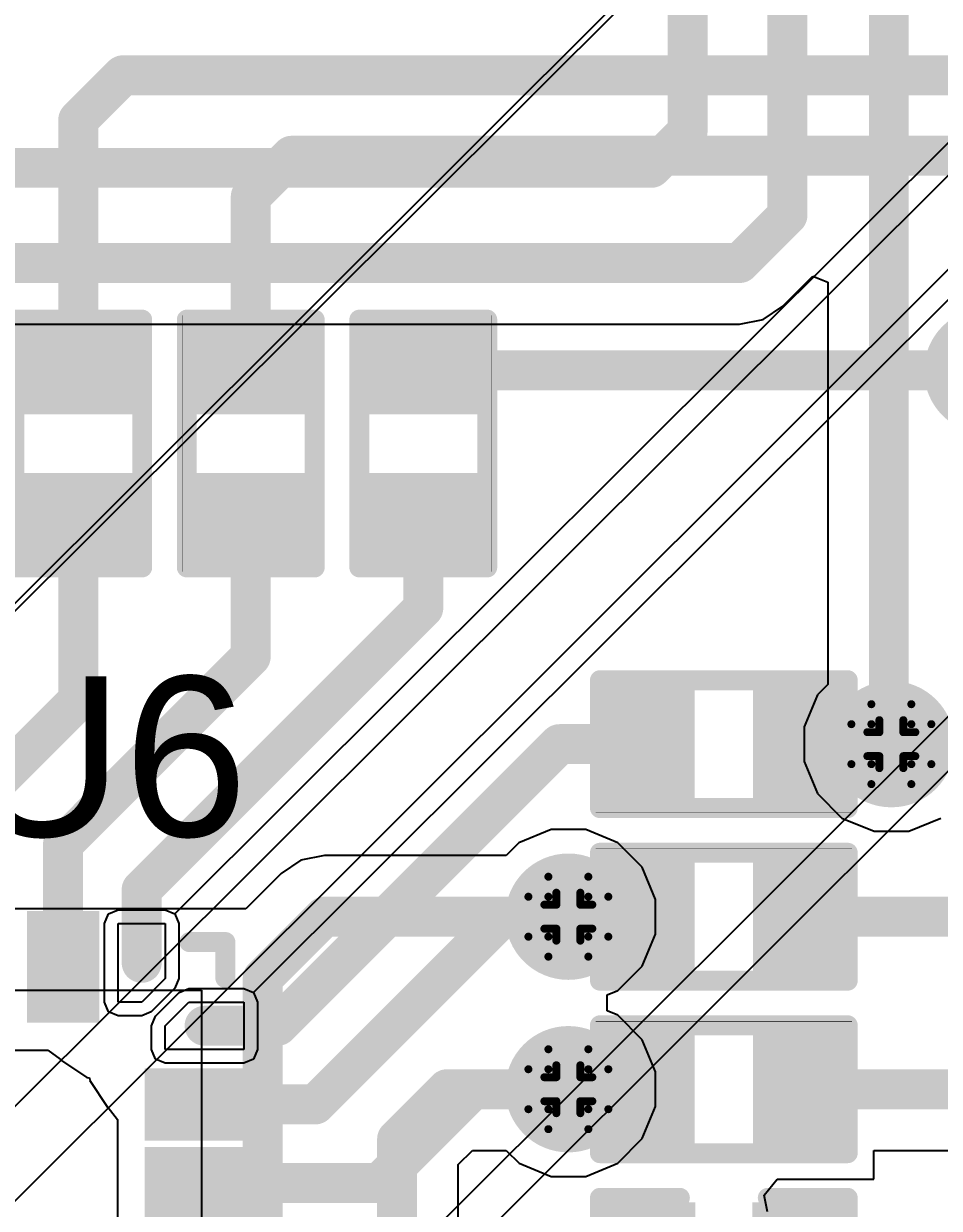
# Model space of a CAD drawing. Header units: inches. Extents: x -5 to 5258, y -4 to 5281.
# Drawn here: x 10.13 to 15.95, y 45.81 to 53.34 of the extents above; entities that cross this region are included whole.
import ezdxf

# ---------------------------------------------------------------- set-up
doc = ezdxf.new("R2010")
doc.units = ezdxf.units.IN
for name, color, linetype in [('Bottom Layer', 5, 'Continuous'), ('Bottom Solder', 6, 'Continuous'), ('Drill Drawing', 1, 'Continuous'), ('Top Layer', 1, 'Continuous'), ('Top Overlay', 2, 'Continuous'), ('Top Paste', 8, 'Continuous'), ('Top Solder', 216, 'Continuous'), ('Via Holes', 16, 'Continuous')]:
    doc.layers.add(name, color=color, linetype=linetype)
doc.styles.add('Arial', font='', dxfattribs={"height": 0.2})
doc.styles.get('Arial').set_extended_font_data('Arial')

# ---------------------------------------------------------------- blocks, each defined once
blk = doc.blocks.new('28_UFQFPN__4_4__9')
at = {"layer": 'Top Layer'}
for points in [[(1.15, 2.15), (1.15, 1.6), (0.85, 1.6), (0.85, 2.15)], [(1.55, 1.95), (1.55, 1.85), (1.45, 1.85), (1.45, 1.95)], [(1.95, 1.45), (1.85, 1.45), (1.85, 1.55), (1.95, 1.55)], [(2.15, 0.85), (1.6, 0.85), (1.6, 1.15), (2.15, 1.15)], [(2.15, 0.35), (1.6, 0.35), (1.6, 0.65), (2.15, 0.65)]]:
    blk.add_hatch(color=1, dxfattribs=at).paths.add_polyline_path(points)
at = {"layer": 'Top Paste'}
for points in [[(1.15, 2.15), (1.15, 1.6), (0.85, 1.6), (0.85, 2.15)], [(2.15, 0.85), (1.6, 0.85), (1.6, 1.15), (2.15, 1.15)], [(2.15, 0.35), (1.6, 0.35), (1.6, 0.65), (2.15, 0.65)]]:
    blk.add_hatch(color=8, dxfattribs=at).paths.add_polyline_path(points)
at = {"layer": 'Top Solder'}
for points in [[(1.23, 2.23), (1.23, 1.52), (0.77, 1.52), (0.77, 2.23)], [(2.23, 0.77), (1.52, 0.77), (1.52, 1.23), (2.23, 1.23)], [(2.23, 0.27), (1.52, 0.27), (1.52, 0.73), (2.23, 0.73)]]:
    blk.add_hatch(color=216, dxfattribs=at).paths.add_polyline_path(points)
at = {"layer": 'Top Layer'}
for p, q in [((1.35, 1.65), (1.35, 2.15)), ((1.35, 2.15), (1.65, 2.15)), ((1.65, 2.15), (1.65, 1.8)), ((1.65, 1.8), (1.5, 1.65)), ((1.5, 1.65), (1.35, 1.65)), ((1.65, 1.5), (1.8, 1.65)), ((1.8, 1.65), (2.15, 1.65)), ((2.15, 1.65), (2.15, 1.35)), ((1.65, 1.35), (1.65, 1.5)), ((2.15, 1.35), (1.65, 1.35))]:
    blk.add_line(p, q, dxfattribs=at)
at = {"layer": 'Top Overlay', "const_width": 0.127}
for points in [[(1.8034, 2.032), (2.032, 2.032)], [(2.032, 1.8034), (2.032, 2.032)]]:
    blk.add_lwpolyline(points, dxfattribs=at)
at = {"layer": 'Top Overlay', "const_width": 0.0635}
for points in [[(1.7716, 2.032, 1), (1.8352, 2.032, 1)], [(2.0002, 2.032, 1), (2.0638, 2.032, 1)], [(2.0002, 2.032, 1), (2.0638, 2.032, 1)], [(2.0002, 1.8034, 1), (2.0638, 1.8034, 1)]]:
    blk.add_lwpolyline(points, format="xyb", close=True, dxfattribs=at)
at = {"layer": 'Top Solder'}
for p, q in [((-1.7388, 1.7112), (5248.3728, 5235.4208)), ((-1.5888, -1.2888), (5248.3728, 5235.4208)), ((-1.2888, 2.2112), (5248.3728, 5235.4208)), ((-1.2888, -1.5888), (5248.3728, 5235.4208)), ((1.5612, -1.5888), (5248.3728, 5235.4208)), ((1.7112, 2.2112), (5248.3728, 5235.4208)), ((2.2112, 1.7112), (5248.3728, 5235.4208)), ((2.2112, -1.2888), (5248.3728, 5235.4208)), ((1.2634, 2.15), (1.2888, 2.2112)), ((1.2888, 2.2112), (1.35, 2.2366)), ((1.35, 2.2366), (1.65, 2.2366)), ((1.65, 2.2366), (1.7112, 2.2112)), ((1.7112, 2.2112), (1.7366, 2.15)), ((1.2634, 1.65), (1.2634, 2.15)), ((1.7366, 2.15), (1.7366, 1.8)), ((1.7112, 1.7388), (1.5612, 1.5888)), ((1.7366, 1.8), (1.7112, 1.7388)), ((1.7388, 1.7112), (1.8, 1.7366)), ((1.8, 1.7366), (2.15, 1.7366)), ((2.15, 1.7366), (2.2112, 1.7112)), ((1.5888, 1.5612), (1.7388, 1.7112)), ((2.2112, 1.7112), (2.2366, 1.65)), ((1.2888, 1.5888), (1.2634, 1.65)), ((1.35, 1.5634), (1.2888, 1.5888)), ((1.5612, 1.5888), (1.5, 1.5634)), ((2.2366, 1.65), (2.2366, 1.35)), ((1.5, 1.5634), (1.35, 1.5634)), ((1.5634, 1.5), (1.5888, 1.5612)), ((1.5634, 1.35), (1.5634, 1.5)), ((1.5888, 1.2888), (1.5634, 1.35)), ((1.65, 1.2634), (1.5888, 1.2888)), ((2.2112, 1.2888), (2.15, 1.2634)), ((2.2366, 1.35), (2.2112, 1.2888)), ((2.15, 1.2634), (1.65, 1.2634))]:
    blk.add_line(p, q, dxfattribs=at)
blk = doc.blocks.new('R___0402_44')
at = {"layer": 'Top Layer'}
for points in [[(-0.6985, -0.3175), (-0.6985, 0.3175), (-0.2413, 0.3175), (-0.2413, -0.3175)], [(0.2413, -0.3175), (0.2413, 0.3175), (0.6985, 0.3175), (0.6985, -0.3175)]]:
    blk.add_hatch(color=1, dxfattribs=at).paths.add_polyline_path(points)
at = {"layer": 'Top Paste'}
for points in [[(-0.6985, -0.3175), (-0.6985, 0.3175), (-0.2413, 0.3175), (-0.2413, -0.3175)], [(0.2413, -0.3175), (0.2413, 0.3175), (0.6985, 0.3175), (0.6985, -0.3175)]]:
    blk.add_hatch(color=8, dxfattribs=at).paths.add_polyline_path(points)
at = {"layer": 'Top Solder'}
for points in [[(-0.7535, -0.3725), (-0.7535, 0.3725), (-0.1863, 0.3725), (-0.1863, -0.3725)], [(0.1863, -0.3725), (0.1863, 0.3725), (0.7535, 0.3725), (0.7535, -0.3725)]]:
    blk.add_hatch(color=216, dxfattribs=at).paths.add_polyline_path(points)
at = {"layer": 'Top Overlay'}
for points, const_width in [([(-0.7874, -0.4064), (-0.7874, 0.4064)], 0.127), ([(0.7874, 0.4064), (-0.7874, 0.4064)], 0.127), ([(0.7874, -0.4064), (0.7874, 0.4064)], 0.127), ([(0.7874, -0.4064), (-0.7874, -0.4064)], 0.127), ([(0.8128, -0.4318), (-0.8128, -0.4318)], 0.00323)]:
    blk.add_lwpolyline(points, dxfattribs=dict(at, const_width=const_width))
for points, const_width in [([(-0.8191, 0.4064, 1), (-0.7556, 0.4064, 1)], 0.0635), ([(-0.8191, 0.4064, 1), (-0.7556, 0.4064, 1)], 0.0635), ([(0.7556, 0.4064, 1), (0.8191, 0.4064, 1)], 0.0635), ([(0.7556, 0.4064, 1), (0.8191, 0.4064, 1)], 0.0635), ([(-0.8191, -0.4064, 1), (-0.7556, -0.4064, 1)], 0.0635), ([(-0.8191, -0.4064, 1), (-0.7556, -0.4064, 1)], 0.0635), ([(0.7556, -0.4064, 1), (0.8191, -0.4064, 1)], 0.0635), ([(0.7556, -0.4064, 1), (0.8191, -0.4064, 1)], 0.0635), ([(-0.8136, -0.4318, 1), (-0.812, -0.4318, 1)], 0.00161), ([(0.812, -0.4318, 1), (0.8136, -0.4318, 1)], 0.00161)]:
    blk.add_lwpolyline(points, format="xyb", close=True, dxfattribs=dict(at, const_width=const_width))
blk = doc.blocks.new('R___0402_45')
at = {"layer": 'Top Layer'}
for points in [[(-0.6985, -0.3175), (-0.6985, 0.3175), (-0.2413, 0.3175), (-0.2413, -0.3175)], [(0.2413, -0.3175), (0.2413, 0.3175), (0.6985, 0.3175), (0.6985, -0.3175)]]:
    blk.add_hatch(color=1, dxfattribs=at).paths.add_polyline_path(points)
at = {"layer": 'Top Paste'}
for points in [[(-0.6985, -0.3175), (-0.6985, 0.3175), (-0.2413, 0.3175), (-0.2413, -0.3175)], [(0.2413, -0.3175), (0.2413, 0.3175), (0.6985, 0.3175), (0.6985, -0.3175)]]:
    blk.add_hatch(color=8, dxfattribs=at).paths.add_polyline_path(points)
at = {"layer": 'Top Solder'}
for points in [[(-0.7535, -0.3725), (-0.7535, 0.3725), (-0.1863, 0.3725), (-0.1863, -0.3725)], [(0.1863, -0.3725), (0.1863, 0.3725), (0.7535, 0.3725), (0.7535, -0.3725)]]:
    blk.add_hatch(color=216, dxfattribs=at).paths.add_polyline_path(points)
at = {"layer": 'Top Overlay'}
for points, const_width in [([(-0.7874, 0.4064), (-0.7874, -0.4064)], 0.127), ([(-0.7874, 0.4064), (0.7874, 0.4064)], 0.127), ([(0.7874, 0.4064), (0.7874, -0.4064)], 0.127), ([(-0.7874, -0.4064), (0.7874, -0.4064)], 0.127), ([(-0.8128, -0.4318), (0.8128, -0.4318)], 0.00323)]:
    blk.add_lwpolyline(points, dxfattribs=dict(at, const_width=const_width))
for points, const_width in [([(-0.8191, 0.4064, 1), (-0.7556, 0.4064, 1)], 0.0635), ([(-0.8191, 0.4064, 1), (-0.7556, 0.4064, 1)], 0.0635), ([(0.7556, 0.4064, 1), (0.8191, 0.4064, 1)], 0.0635), ([(0.7556, 0.4064, 1), (0.8191, 0.4064, 1)], 0.0635), ([(-0.8191, -0.4064, 1), (-0.7556, -0.4064, 1)], 0.0635), ([(-0.8191, -0.4064, 1), (-0.7556, -0.4064, 1)], 0.0635), ([(0.7556, -0.4064, 1), (0.8191, -0.4064, 1)], 0.0635), ([(0.7556, -0.4064, 1), (0.8191, -0.4064, 1)], 0.0635), ([(-0.8136, -0.4318, 1), (-0.812, -0.4318, 1)], 0.00161), ([(0.812, -0.4318, 1), (0.8136, -0.4318, 1)], 0.00161)]:
    blk.add_lwpolyline(points, format="xyb", close=True, dxfattribs=dict(at, const_width=const_width))
blk = doc.blocks.new('R___0402_46')
at = {"layer": 'Top Layer'}
for points in [[(-0.6985, -0.3175), (-0.6985, 0.3175), (-0.2413, 0.3175), (-0.2413, -0.3175)], [(0.2413, -0.3175), (0.2413, 0.3175), (0.6985, 0.3175), (0.6985, -0.3175)]]:
    blk.add_hatch(color=1, dxfattribs=at).paths.add_polyline_path(points)
at = {"layer": 'Top Paste'}
for points in [[(-0.6985, -0.3175), (-0.6985, 0.3175), (-0.2413, 0.3175), (-0.2413, -0.3175)], [(0.2413, -0.3175), (0.2413, 0.3175), (0.6985, 0.3175), (0.6985, -0.3175)]]:
    blk.add_hatch(color=8, dxfattribs=at).paths.add_polyline_path(points)
at = {"layer": 'Top Solder'}
for points in [[(-0.7535, -0.3725), (-0.7535, 0.3725), (-0.1863, 0.3725), (-0.1863, -0.3725)], [(0.1863, -0.3725), (0.1863, 0.3725), (0.7535, 0.3725), (0.7535, -0.3725)]]:
    blk.add_hatch(color=216, dxfattribs=at).paths.add_polyline_path(points)
at = {"layer": 'Top Overlay'}
for points, const_width in [([(-0.7874, 0.4064), (0.7874, 0.4064)], 0.127), ([(-0.7874, -0.4064), (-0.7874, 0.4064)], 0.127), ([(0.7874, -0.4064), (0.7874, 0.4064)], 0.127), ([(-0.7874, -0.4064), (0.7874, -0.4064)], 0.127), ([(-0.8128, -0.4318), (0.8128, -0.4318)], 0.00323)]:
    blk.add_lwpolyline(points, dxfattribs=dict(at, const_width=const_width))
for points, const_width in [([(-0.8191, 0.4064, 1), (-0.7556, 0.4064, 1)], 0.0635), ([(-0.8191, 0.4064, 1), (-0.7556, 0.4064, 1)], 0.0635), ([(0.7556, 0.4064, 1), (0.8191, 0.4064, 1)], 0.0635), ([(0.7556, 0.4064, 1), (0.8191, 0.4064, 1)], 0.0635), ([(-0.8191, -0.4064, 1), (-0.7556, -0.4064, 1)], 0.0635), ([(-0.8191, -0.4064, 1), (-0.7556, -0.4064, 1)], 0.0635), ([(0.7556, -0.4064, 1), (0.8191, -0.4064, 1)], 0.0635), ([(0.7556, -0.4064, 1), (0.8191, -0.4064, 1)], 0.0635), ([(-0.8136, -0.4318, 1), (-0.812, -0.4318, 1)], 0.00161), ([(0.812, -0.4318, 1), (0.8136, -0.4318, 1)], 0.00161)]:
    blk.add_lwpolyline(points, format="xyb", close=True, dxfattribs=dict(at, const_width=const_width))
blk = doc.blocks.new('R___0402_47')
at = {"layer": 'Top Layer'}
for points in [[(-0.6985, -0.3175), (-0.6985, 0.3175), (-0.2413, 0.3175), (-0.2413, -0.3175)], [(0.2413, -0.3175), (0.2413, 0.3175), (0.6985, 0.3175), (0.6985, -0.3175)]]:
    blk.add_hatch(color=1, dxfattribs=at).paths.add_polyline_path(points)
at = {"layer": 'Top Paste'}
for points in [[(-0.6985, -0.3175), (-0.6985, 0.3175), (-0.2413, 0.3175), (-0.2413, -0.3175)], [(0.2413, -0.3175), (0.2413, 0.3175), (0.6985, 0.3175), (0.6985, -0.3175)]]:
    blk.add_hatch(color=8, dxfattribs=at).paths.add_polyline_path(points)
at = {"layer": 'Top Solder'}
for points in [[(-0.7535, -0.3725), (-0.7535, 0.3725), (-0.1863, 0.3725), (-0.1863, -0.3725)], [(0.1863, -0.3725), (0.1863, 0.3725), (0.7535, 0.3725), (0.7535, -0.3725)]]:
    blk.add_hatch(color=216, dxfattribs=at).paths.add_polyline_path(points)
at = {"layer": 'Top Overlay'}
for points, const_width in [([(0.7874, 0.4064), (-0.7874, 0.4064)], 0.127), ([(-0.7874, 0.4064), (-0.7874, -0.4064)], 0.127), ([(0.7874, 0.4064), (0.7874, -0.4064)], 0.127), ([(0.7874, -0.4064), (-0.7874, -0.4064)], 0.127), ([(0.8128, -0.4318), (-0.8128, -0.4318)], 0.00323)]:
    blk.add_lwpolyline(points, dxfattribs=dict(at, const_width=const_width))
for points, const_width in [([(-0.8191, 0.4064, 1), (-0.7556, 0.4064, 1)], 0.0635), ([(-0.8191, 0.4064, 1), (-0.7556, 0.4064, 1)], 0.0635), ([(0.7556, 0.4064, 1), (0.8191, 0.4064, 1)], 0.0635), ([(0.7556, 0.4064, 1), (0.8191, 0.4064, 1)], 0.0635), ([(-0.8191, -0.4064, 1), (-0.7556, -0.4064, 1)], 0.0635), ([(-0.8191, -0.4064, 1), (-0.7556, -0.4064, 1)], 0.0635), ([(0.7556, -0.4064, 1), (0.8191, -0.4064, 1)], 0.0635), ([(0.7556, -0.4064, 1), (0.8191, -0.4064, 1)], 0.0635), ([(-0.8136, -0.4318, 1), (-0.812, -0.4318, 1)], 0.00161), ([(0.812, -0.4318, 1), (0.8136, -0.4318, 1)], 0.00161)]:
    blk.add_lwpolyline(points, format="xyb", close=True, dxfattribs=dict(at, const_width=const_width))
blk = doc.blocks.new('R___0402_48')
at = {"layer": 'Top Layer'}
for points in [[(-0.6985, -0.3175), (-0.6985, 0.3175), (-0.2413, 0.3175), (-0.2413, -0.3175)], [(0.2413, -0.3175), (0.2413, 0.3175), (0.6985, 0.3175), (0.6985, -0.3175)]]:
    blk.add_hatch(color=1, dxfattribs=at).paths.add_polyline_path(points)
at = {"layer": 'Top Paste'}
for points in [[(-0.6985, -0.3175), (-0.6985, 0.3175), (-0.2413, 0.3175), (-0.2413, -0.3175)], [(0.2413, -0.3175), (0.2413, 0.3175), (0.6985, 0.3175), (0.6985, -0.3175)]]:
    blk.add_hatch(color=8, dxfattribs=at).paths.add_polyline_path(points)
at = {"layer": 'Top Solder'}
for points in [[(-0.7535, -0.3725), (-0.7535, 0.3725), (-0.1863, 0.3725), (-0.1863, -0.3725)], [(0.1863, -0.3725), (0.1863, 0.3725), (0.7535, 0.3725), (0.7535, -0.3725)]]:
    blk.add_hatch(color=216, dxfattribs=at).paths.add_polyline_path(points)
at = {"layer": 'Top Overlay'}
for points, const_width in [([(0.7874, 0.4064), (-0.7874, 0.4064)], 0.127), ([(-0.7874, 0.4064), (-0.7874, -0.4064)], 0.127), ([(0.7874, 0.4064), (0.7874, -0.4064)], 0.127), ([(0.7874, -0.4064), (-0.7874, -0.4064)], 0.127), ([(0.8128, -0.4318), (-0.8128, -0.4318)], 0.00323)]:
    blk.add_lwpolyline(points, dxfattribs=dict(at, const_width=const_width))
for points, const_width in [([(-0.8191, 0.4064, 1), (-0.7556, 0.4064, 1)], 0.0635), ([(-0.8191, 0.4064, 1), (-0.7556, 0.4064, 1)], 0.0635), ([(0.7556, 0.4064, 1), (0.8191, 0.4064, 1)], 0.0635), ([(0.7556, 0.4064, 1), (0.8191, 0.4064, 1)], 0.0635), ([(-0.8191, -0.4064, 1), (-0.7556, -0.4064, 1)], 0.0635), ([(-0.8191, -0.4064, 1), (-0.7556, -0.4064, 1)], 0.0635), ([(0.7556, -0.4064, 1), (0.8191, -0.4064, 1)], 0.0635), ([(0.7556, -0.4064, 1), (0.8191, -0.4064, 1)], 0.0635), ([(-0.8136, -0.4318, 1), (-0.812, -0.4318, 1)], 0.00161), ([(0.812, -0.4318, 1), (0.8136, -0.4318, 1)], 0.00161)]:
    blk.add_lwpolyline(points, format="xyb", close=True, dxfattribs=dict(at, const_width=const_width))
blk = doc.blocks.new('R___0402_61')
at = {"layer": 'Top Layer'}
for points in [[(-0.6985, -0.3175), (-0.6985, 0.3175), (-0.2413, 0.3175), (-0.2413, -0.3175)], [(0.2413, -0.3175), (0.2413, 0.3175), (0.6985, 0.3175), (0.6985, -0.3175)]]:
    blk.add_hatch(color=1, dxfattribs=at).paths.add_polyline_path(points)
at = {"layer": 'Top Paste'}
for points in [[(-0.6985, -0.3175), (-0.6985, 0.3175), (-0.2413, 0.3175), (-0.2413, -0.3175)], [(0.2413, -0.3175), (0.2413, 0.3175), (0.6985, 0.3175), (0.6985, -0.3175)]]:
    blk.add_hatch(color=8, dxfattribs=at).paths.add_polyline_path(points)
at = {"layer": 'Top Solder'}
for points in [[(-0.7535, -0.3725), (-0.7535, 0.3725), (-0.1863, 0.3725), (-0.1863, -0.3725)], [(0.1863, -0.3725), (0.1863, 0.3725), (0.7535, 0.3725), (0.7535, -0.3725)]]:
    blk.add_hatch(color=216, dxfattribs=at).paths.add_polyline_path(points)
at = {"layer": 'Top Overlay'}
for points, const_width in [([(-0.7874, -0.4064), (-0.7874, 0.4064)], 0.127), ([(0.7874, 0.4064), (-0.7874, 0.4064)], 0.127), ([(0.7874, -0.4064), (0.7874, 0.4064)], 0.127), ([(0.7874, -0.4064), (-0.7874, -0.4064)], 0.127), ([(0.8128, -0.4318), (-0.8128, -0.4318)], 0.00323)]:
    blk.add_lwpolyline(points, dxfattribs=dict(at, const_width=const_width))
for points, const_width in [([(-0.8191, 0.4064, 1), (-0.7556, 0.4064, 1)], 0.0635), ([(-0.8191, 0.4064, 1), (-0.7556, 0.4064, 1)], 0.0635), ([(0.7556, 0.4064, 1), (0.8191, 0.4064, 1)], 0.0635), ([(0.7556, 0.4064, 1), (0.8191, 0.4064, 1)], 0.0635), ([(-0.8191, -0.4064, 1), (-0.7556, -0.4064, 1)], 0.0635), ([(-0.8191, -0.4064, 1), (-0.7556, -0.4064, 1)], 0.0635), ([(0.7556, -0.4064, 1), (0.8191, -0.4064, 1)], 0.0635), ([(0.7556, -0.4064, 1), (0.8191, -0.4064, 1)], 0.0635), ([(-0.8136, -0.4318, 1), (-0.812, -0.4318, 1)], 0.00161), ([(0.812, -0.4318, 1), (0.8136, -0.4318, 1)], 0.00161)]:
    blk.add_lwpolyline(points, format="xyb", close=True, dxfattribs=dict(at, const_width=const_width))
blk = doc.blocks.new('C___0402_144')
at = {"layer": 'Top Layer'}
for points in [[(-0.6985, -0.3175), (-0.6985, 0.3175), (-0.2413, 0.3175), (-0.2413, -0.3175)], [(0.2413, -0.3175), (0.2413, 0.3175), (0.6985, 0.3175), (0.6985, -0.3175)]]:
    blk.add_hatch(color=1, dxfattribs=at).paths.add_polyline_path(points)
at = {"layer": 'Top Paste'}
for points in [[(-0.6985, -0.3175), (-0.6985, 0.3175), (-0.2413, 0.3175), (-0.2413, -0.3175)], [(0.2413, -0.3175), (0.2413, 0.3175), (0.6985, 0.3175), (0.6985, -0.3175)]]:
    blk.add_hatch(color=8, dxfattribs=at).paths.add_polyline_path(points)
at = {"layer": 'Top Solder'}
for points in [[(-0.7585, -0.3775), (-0.7585, 0.3775), (-0.1813, 0.3775), (-0.1813, -0.3775)], [(0.1813, -0.3775), (0.1813, 0.3775), (0.7585, 0.3775), (0.7585, -0.3775)]]:
    blk.add_hatch(color=216, dxfattribs=at).paths.add_polyline_path(points)
at = {"layer": 'Top Overlay', "const_width": 0.127}
for points in [[(-0.7874, -0.4064), (-0.7874, 0.4064)], [(-0.7874, 0.4064), (-0.2794, 0.4064)], [(0.2794, 0.4064), (0.7874, 0.4064)], [(0.7874, -0.4064), (0.7874, 0.4064)], [(-0.7874, -0.4064), (-0.2794, -0.4064)], [(0.2794, -0.4064), (0.7874, -0.4064)]]:
    blk.add_lwpolyline(points, dxfattribs=at)
at = {"layer": 'Top Overlay', "const_width": 0.0635}
for points in [[(-0.8191, 0.4064, 1), (-0.7556, 0.4064, 1)], [(-0.8191, 0.4064, 1), (-0.7556, 0.4064, 1)], [(-0.3111, 0.4064, 1), (-0.2477, 0.4064, 1)], [(0.2477, 0.4064, 1), (0.3111, 0.4064, 1)], [(0.7556, 0.4064, 1), (0.8191, 0.4064, 1)], [(0.7556, 0.4064, 1), (0.8191, 0.4064, 1)], [(-0.8191, -0.4064, 1), (-0.7556, -0.4064, 1)], [(-0.8191, -0.4064, 1), (-0.7556, -0.4064, 1)], [(-0.3111, -0.4064, 1), (-0.2477, -0.4064, 1)], [(0.2477, -0.4064, 1), (0.3111, -0.4064, 1)], [(0.7556, -0.4064, 1), (0.8191, -0.4064, 1)], [(0.7556, -0.4064, 1), (0.8191, -0.4064, 1)]]:
    blk.add_lwpolyline(points, format="xyb", close=True, dxfattribs=at)

msp = doc.modelspace()

# ---------------------------------------------------------------- hatches: boundary and pattern name
at = {"layer": 'Bottom Layer'}
h = msp.add_hatch(color=5, dxfattribs=at)
edge = h.paths.add_edge_path()
edge.add_arc((15.6464, 48.7577), 0.3, 0, 360)
h = msp.add_hatch(color=5, dxfattribs=at)
edge = h.paths.add_edge_path()
edge.add_arc((13.5932, 47.6611), 0.3, 0, 360)
h = msp.add_hatch(color=5, dxfattribs=at)
edge = h.paths.add_edge_path()
edge.add_arc((13.5933, 46.5645), 0.3, 0, 360)
at = {"layer": 'Bottom Solder'}
h = msp.add_hatch(color=6, dxfattribs=at)
edge = h.paths.add_edge_path()
edge.add_arc((16.256, 51.1302), 0.4016, 0, 360)
h = msp.add_hatch(color=6, dxfattribs=at)
edge = h.paths.add_edge_path()
edge.add_arc((15.6464, 48.7577), 0.4016, 0, 360)
h = msp.add_hatch(color=6, dxfattribs=at)
edge = h.paths.add_edge_path()
edge.add_arc((13.5932, 47.6611), 0.4016, 0, 360)
h = msp.add_hatch(color=6, dxfattribs=at)
edge = h.paths.add_edge_path()
edge.add_arc((13.5933, 46.5645), 0.4016, 0, 360)
at = {"layer": 'Top Layer'}
h = msp.add_hatch(color=1, dxfattribs=at)
edge = h.paths.add_edge_path()
edge.add_arc((15.6464, 48.7577), 0.3, 0, 360)
h = msp.add_hatch(color=1, dxfattribs=at)
edge = h.paths.add_edge_path()
edge.add_arc((13.5932, 47.6611), 0.3, 0, 360)
h = msp.add_hatch(color=1, dxfattribs=at)
edge = h.paths.add_edge_path()
edge.add_arc((13.5933, 46.5645), 0.3, 0, 360)
at = {"layer": 'Top Solder'}
h = msp.add_hatch(color=216, dxfattribs=at)
edge = h.paths.add_edge_path()
edge.add_arc((16.256, 51.1302), 0.4016, 0, 360)
h = msp.add_hatch(color=216, dxfattribs=at)
edge = h.paths.add_edge_path()
edge.add_arc((15.6464, 48.7577), 0.4016, 0, 360)
h = msp.add_hatch(color=216, dxfattribs=at)
edge = h.paths.add_edge_path()
edge.add_arc((13.5932, 47.6611), 0.4016, 0, 360)
h = msp.add_hatch(color=216, dxfattribs=at)
edge = h.paths.add_edge_path()
edge.add_arc((13.5933, 46.5645), 0.4016, 0, 360)
at = {"layer": 'Via Holes'}
h = msp.add_hatch(color=7, dxfattribs=at)
edge = h.paths.add_edge_path()
edge.add_arc((15.6464, 48.7577), 0.15, 0, 360)
h = msp.add_hatch(color=7, dxfattribs=at)
edge = h.paths.add_edge_path()
edge.add_arc((13.5932, 47.6611), 0.15, 0, 360)
h = msp.add_hatch(color=7, dxfattribs=at)
edge = h.paths.add_edge_path()
edge.add_arc((13.5933, 46.5645), 0.15, 0, 360)

# ---------------------------------------------------------------- linework, layer by layer
at = {"layer": 'Bottom Layer'}
for p, q in [((14.9568, 51.5413), (15.1481, 51.7325)), ((15.1481, 51.7325), (15.2419, 51.6937)), ((15.2419, 51.6937), (15.2419, 49.1367)), ((14.8308, 51.4571), (14.9568, 51.5413)), ((8.6793, 51.4275), (14.6821, 51.4275)), ((14.6821, 51.4275), (14.8308, 51.4571)), ((15.2419, 49.1367), (15.1767, 49.0715)), ((15.1767, 49.0715), (15.0924, 48.8679)), ((15.0924, 48.8679), (15.0924, 48.6475)), ((15.0924, 48.6475), (15.1767, 48.4439)), ((15.1767, 48.4439), (15.3326, 48.288)), ((15.3326, 48.288), (15.5362, 48.2037)), ((15.7566, 48.2037), (15.9602, 48.288)), ((13.483, 48.2151), (13.2794, 48.1307)), ((13.7034, 48.2151), (13.483, 48.2151)), ((13.907, 48.1307), (13.7034, 48.2151)), ((15.5362, 48.2037), (15.7566, 48.2037)), ((13.2794, 48.1307), (13.1982, 48.0496)), ((14.0629, 47.9749), (13.907, 48.1307)), ((12.0423, 48.0496), (11.8936, 48.02)), ((13.1982, 48.0496), (12.0423, 48.0496)), ((11.8936, 48.02), (11.7676, 47.9358)), ((14.1472, 47.7713), (14.0629, 47.9749)), ((11.7676, 47.9358), (11.5427, 47.711)), ((14.1472, 47.5509), (14.1472, 47.7713)), ((11.5427, 47.711), (6.4542, 47.711)), ((14.0629, 47.3473), (14.1472, 47.5509)), ((13.907, 47.1914), (14.0629, 47.3473)), ((6.6688, 47.193), (11.2622, 47.193)), ((11.2622, 47.193), (11.2622, 37.225)), ((13.8399, 47.1636), (13.907, 47.1914)), ((13.8399, 47.062), (13.8399, 47.1636)), ((13.9071, 47.0341), (13.8399, 47.062)), ((14.063, 46.8783), (13.9071, 47.0341)), ((14.1473, 46.6747), (14.063, 46.8783)), ((14.1473, 46.4543), (14.1473, 46.6747)), ((14.063, 46.2507), (14.1473, 46.4543)), ((13.9071, 46.0948), (14.063, 46.2507)), ((12.8931, 46.0859), (12.9832, 46.176)), ((12.9832, 46.176), (13.1983, 46.176)), ((13.1983, 46.176), (13.2795, 46.0948)), ((12.8931, 37.225), (12.8931, 46.0859)), ((13.2795, 46.0948), (13.4831, 46.0105)), ((13.7035, 46.0105), (13.9071, 46.0948)), ((13.4831, 46.0105), (13.7035, 46.0105))]:
    msp.add_line(p, q, dxfattribs=at)
at = {"layer": 'Bottom Layer', "const_width": 0.254}
for points in [[(14.986, 52.1199), (14.986, 69.8225)], [(14.351, 52.6513), (14.351, 57.573)], [(15.6304, 48.7577), (15.6304, 54.2877)], [(14.1205, 52.4208), (14.351, 52.6513)], [(2.0817, 52.4208), (14.1205, 52.4208)], [(14.6821, 51.816), (14.986, 52.1199)], [(8.2843, 51.816), (14.6821, 51.816)], [(11.6506, 47.2695), (12.0423, 47.6611)], [(12.0423, 47.6611), (13.5932, 47.6611)], [(11.6506, 36.83), (11.6506, 47.2695)], [(12.5046, 46.2468), (12.8223, 46.5645)], [(12.8223, 46.5645), (13.5933, 46.5645)], [(12.5046, 36.83), (12.5046, 46.2468)]]:
    msp.add_lwpolyline(points, dxfattribs=at)
at = {"layer": 'Bottom Layer', "const_width": 0.127}
for points in [[(14.2875, 52.6513, 1), (14.4145, 52.6513, 1)], [(14.2875, 52.6513, 1), (14.4145, 52.6513, 1)], [(14.057, 52.4208, 1), (14.184, 52.4208, 1)], [(14.057, 52.4208, 1), (14.184, 52.4208, 1)], [(14.9225, 52.1199, 1), (15.0495, 52.1199, 1)], [(14.9225, 52.1199, 1), (15.0495, 52.1199, 1)], [(14.6186, 51.816, 1), (14.7456, 51.816, 1)], [(14.6186, 51.816, 1), (14.7456, 51.816, 1)], [(15.5669, 48.7577, 1), (15.6939, 48.7577, 1)], [(11.9788, 47.6611, 1), (12.1058, 47.6611, 1)], [(11.9788, 47.6611, 1), (12.1058, 47.6611, 1)], [(13.5297, 47.6611, 1), (13.6567, 47.6611, 1)], [(11.5871, 47.2695, 1), (11.7141, 47.2695, 1)], [(11.5871, 47.2695, 1), (11.7141, 47.2695, 1)], [(12.7588, 46.5645, 1), (12.8858, 46.5645, 1)], [(12.7588, 46.5645, 1), (12.8858, 46.5645, 1)], [(13.5298, 46.5645, 1), (13.6568, 46.5645, 1)], [(12.4411, 46.2468, 1), (12.5681, 46.2468, 1)], [(12.4411, 46.2468, 1), (12.5681, 46.2468, 1)]]:
    msp.add_lwpolyline(points, format="xyb", close=True, dxfattribs=at)
at = {"layer": 'Drill Drawing', "const_width": 0.0508}
for points in [[(15.5194, 48.8847), (15.5194, 49.0117)], [(15.5194, 49.0117), (15.7734, 49.0117)], [(15.7734, 48.8847), (15.7734, 49.0117)], [(15.3924, 48.6307), (15.3924, 48.8847)], [(15.3924, 48.8847), (15.5194, 48.8847)], [(15.5702, 48.8339), (15.5702, 48.9101)], [(15.5702, 48.9101), (15.7226, 48.9101)], [(15.7226, 48.8339), (15.7226, 48.9101)], [(15.7734, 48.8847), (15.9004, 48.8847)], [(15.9004, 48.6307), (15.9004, 48.8847)], [(15.494, 48.6815), (15.494, 48.8339)], [(15.494, 48.8339), (15.5702, 48.8339)], [(15.7226, 48.8339), (15.7988, 48.8339)], [(15.7988, 48.6815), (15.7988, 48.8339)], [(15.3924, 48.6307), (15.5194, 48.6307)], [(15.494, 48.6815), (15.5702, 48.6815)], [(15.5194, 48.5037), (15.5194, 48.6307)], [(15.5702, 48.6053), (15.5702, 48.6815)], [(15.7226, 48.6815), (15.7988, 48.6815)], [(15.7226, 48.6053), (15.7226, 48.6815)], [(15.7734, 48.6307), (15.9004, 48.6307)], [(15.7734, 48.5037), (15.7734, 48.6307)], [(15.5702, 48.6053), (15.7226, 48.6053)], [(15.5194, 48.5037), (15.7734, 48.5037)], [(13.4662, 47.7881), (13.4662, 47.9151)], [(13.4662, 47.9151), (13.7202, 47.9151)], [(13.7202, 47.7881), (13.7202, 47.9151)], [(13.3392, 47.5341), (13.3392, 47.7881)], [(13.3392, 47.7881), (13.4662, 47.7881)], [(13.517, 47.7373), (13.517, 47.8135)], [(13.517, 47.8135), (13.6694, 47.8135)], [(13.6694, 47.7373), (13.6694, 47.8135)], [(13.7202, 47.7881), (13.8472, 47.7881)], [(13.8472, 47.5341), (13.8472, 47.7881)], [(13.4408, 47.5849), (13.4408, 47.7373)], [(13.4408, 47.7373), (13.517, 47.7373)], [(13.6694, 47.7373), (13.7456, 47.7373)], [(13.7456, 47.5849), (13.7456, 47.7373)], [(13.4408, 47.5849), (13.517, 47.5849)], [(13.517, 47.5087), (13.517, 47.5849)], [(13.6694, 47.5849), (13.7456, 47.5849)], [(13.6694, 47.5087), (13.6694, 47.5849)], [(13.3392, 47.5341), (13.4662, 47.5341)], [(13.4662, 47.4071), (13.4662, 47.5341)], [(13.517, 47.5087), (13.6694, 47.5087)], [(13.7202, 47.5341), (13.8472, 47.5341)], [(13.7202, 47.4071), (13.7202, 47.5341)], [(13.4662, 47.4071), (13.7202, 47.4071)], [(13.4663, 46.6915), (13.4663, 46.8185)], [(13.4663, 46.8185), (13.7203, 46.8185)], [(13.7203, 46.6915), (13.7203, 46.8185)], [(13.3393, 46.4375), (13.3393, 46.6915)], [(13.3393, 46.6915), (13.4663, 46.6915)], [(13.5171, 46.6407), (13.5171, 46.7169)], [(13.5171, 46.7169), (13.6695, 46.7169)], [(13.6695, 46.6407), (13.6695, 46.7169)], [(13.7203, 46.6915), (13.8473, 46.6915)], [(13.8473, 46.4375), (13.8473, 46.6915)], [(13.4409, 46.4883), (13.4409, 46.6407)], [(13.4409, 46.6407), (13.5171, 46.6407)], [(13.6695, 46.6407), (13.7457, 46.6407)], [(13.7457, 46.4883), (13.7457, 46.6407)], [(13.3393, 46.4375), (13.4663, 46.4375)], [(13.4409, 46.4883), (13.5171, 46.4883)], [(13.4663, 46.3105), (13.4663, 46.4375)], [(13.5171, 46.4121), (13.5171, 46.4883)], [(13.6695, 46.4883), (13.7457, 46.4883)], [(13.6695, 46.4121), (13.6695, 46.4883)], [(13.7203, 46.4375), (13.8473, 46.4375)], [(13.7203, 46.3105), (13.7203, 46.4375)], [(13.5171, 46.4121), (13.6695, 46.4121)], [(13.4663, 46.3105), (13.7203, 46.3105)]]:
    msp.add_lwpolyline(points, dxfattribs=at)
at = {"layer": 'Drill Drawing', "const_width": 0.0254}
for points in [[(15.5067, 49.0117, 1), (15.5321, 49.0117, 1)], [(15.5067, 49.0117, 1), (15.5321, 49.0117, 1)], [(15.7607, 49.0117, 1), (15.7861, 49.0117, 1)], [(15.7607, 49.0117, 1), (15.7861, 49.0117, 1)], [(15.3797, 48.8847, 1), (15.4051, 48.8847, 1)], [(15.3797, 48.8847, 1), (15.4051, 48.8847, 1)], [(15.5067, 48.8847, 1), (15.5321, 48.8847, 1)], [(15.5067, 48.8847, 1), (15.5321, 48.8847, 1)], [(15.5575, 48.9101, 1), (15.5829, 48.9101, 1)], [(15.5575, 48.9101, 1), (15.5829, 48.9101, 1)], [(15.7099, 48.9101, 1), (15.7353, 48.9101, 1)], [(15.7099, 48.9101, 1), (15.7353, 48.9101, 1)], [(15.7607, 48.8847, 1), (15.7861, 48.8847, 1)], [(15.7607, 48.8847, 1), (15.7861, 48.8847, 1)], [(15.8877, 48.8847, 1), (15.9131, 48.8847, 1)], [(15.8877, 48.8847, 1), (15.9131, 48.8847, 1)], [(15.4813, 48.8339, 1), (15.5067, 48.8339, 1)], [(15.4813, 48.8339, 1), (15.5067, 48.8339, 1)], [(15.5575, 48.8339, 1), (15.5829, 48.8339, 1)], [(15.5575, 48.8339, 1), (15.5829, 48.8339, 1)], [(15.7099, 48.8339, 1), (15.7353, 48.8339, 1)], [(15.7099, 48.8339, 1), (15.7353, 48.8339, 1)], [(15.7861, 48.8339, 1), (15.8115, 48.8339, 1)], [(15.7861, 48.8339, 1), (15.8115, 48.8339, 1)], [(15.3797, 48.6307, 1), (15.4051, 48.6307, 1)], [(15.3797, 48.6307, 1), (15.4051, 48.6307, 1)], [(15.4813, 48.6815, 1), (15.5067, 48.6815, 1)], [(15.4813, 48.6815, 1), (15.5067, 48.6815, 1)], [(15.5067, 48.6307, 1), (15.5321, 48.6307, 1)], [(15.5067, 48.6307, 1), (15.5321, 48.6307, 1)], [(15.5575, 48.6815, 1), (15.5829, 48.6815, 1)], [(15.5575, 48.6815, 1), (15.5829, 48.6815, 1)], [(15.7099, 48.6815, 1), (15.7353, 48.6815, 1)], [(15.7099, 48.6815, 1), (15.7353, 48.6815, 1)], [(15.7607, 48.6307, 1), (15.7861, 48.6307, 1)], [(15.7607, 48.6307, 1), (15.7861, 48.6307, 1)], [(15.7861, 48.6815, 1), (15.8115, 48.6815, 1)], [(15.7861, 48.6815, 1), (15.8115, 48.6815, 1)], [(15.8877, 48.6307, 1), (15.9131, 48.6307, 1)], [(15.8877, 48.6307, 1), (15.9131, 48.6307, 1)], [(15.5575, 48.6053, 1), (15.5829, 48.6053, 1)], [(15.5575, 48.6053, 1), (15.5829, 48.6053, 1)], [(15.7099, 48.6053, 1), (15.7353, 48.6053, 1)], [(15.7099, 48.6053, 1), (15.7353, 48.6053, 1)], [(15.5067, 48.5037, 1), (15.5321, 48.5037, 1)], [(15.5067, 48.5037, 1), (15.5321, 48.5037, 1)], [(15.7607, 48.5037, 1), (15.7861, 48.5037, 1)], [(15.7607, 48.5037, 1), (15.7861, 48.5037, 1)], [(13.4535, 47.9151, 1), (13.4789, 47.9151, 1)], [(13.4535, 47.9151, 1), (13.4789, 47.9151, 1)], [(13.7075, 47.9151, 1), (13.7329, 47.9151, 1)], [(13.7075, 47.9151, 1), (13.7329, 47.9151, 1)], [(13.3265, 47.7881, 1), (13.3519, 47.7881, 1)], [(13.3265, 47.7881, 1), (13.3519, 47.7881, 1)], [(13.4535, 47.7881, 1), (13.4789, 47.7881, 1)], [(13.4535, 47.7881, 1), (13.4789, 47.7881, 1)], [(13.5043, 47.8135, 1), (13.5297, 47.8135, 1)], [(13.5043, 47.8135, 1), (13.5297, 47.8135, 1)], [(13.6567, 47.8135, 1), (13.6821, 47.8135, 1)], [(13.6567, 47.8135, 1), (13.6821, 47.8135, 1)], [(13.7075, 47.7881, 1), (13.7329, 47.7881, 1)], [(13.7075, 47.7881, 1), (13.7329, 47.7881, 1)], [(13.8345, 47.7881, 1), (13.8599, 47.7881, 1)], [(13.8345, 47.7881, 1), (13.8599, 47.7881, 1)], [(13.4281, 47.7373, 1), (13.4535, 47.7373, 1)], [(13.4281, 47.7373, 1), (13.4535, 47.7373, 1)], [(13.5043, 47.7373, 1), (13.5297, 47.7373, 1)], [(13.5043, 47.7373, 1), (13.5297, 47.7373, 1)], [(13.6567, 47.7373, 1), (13.6821, 47.7373, 1)], [(13.6567, 47.7373, 1), (13.6821, 47.7373, 1)], [(13.7329, 47.7373, 1), (13.7583, 47.7373, 1)], [(13.7329, 47.7373, 1), (13.7583, 47.7373, 1)], [(13.4281, 47.5849, 1), (13.4535, 47.5849, 1)], [(13.4281, 47.5849, 1), (13.4535, 47.5849, 1)], [(13.5043, 47.5849, 1), (13.5297, 47.5849, 1)], [(13.5043, 47.5849, 1), (13.5297, 47.5849, 1)], [(13.6567, 47.5849, 1), (13.6821, 47.5849, 1)], [(13.6567, 47.5849, 1), (13.6821, 47.5849, 1)], [(13.7329, 47.5849, 1), (13.7583, 47.5849, 1)], [(13.7329, 47.5849, 1), (13.7583, 47.5849, 1)], [(13.3265, 47.5341, 1), (13.3519, 47.5341, 1)], [(13.3265, 47.5341, 1), (13.3519, 47.5341, 1)], [(13.4535, 47.5341, 1), (13.4789, 47.5341, 1)], [(13.4535, 47.5341, 1), (13.4789, 47.5341, 1)], [(13.5043, 47.5087, 1), (13.5297, 47.5087, 1)], [(13.5043, 47.5087, 1), (13.5297, 47.5087, 1)], [(13.6567, 47.5087, 1), (13.6821, 47.5087, 1)], [(13.6567, 47.5087, 1), (13.6821, 47.5087, 1)], [(13.7075, 47.5341, 1), (13.7329, 47.5341, 1)], [(13.7075, 47.5341, 1), (13.7329, 47.5341, 1)], [(13.8345, 47.5341, 1), (13.8599, 47.5341, 1)], [(13.8345, 47.5341, 1), (13.8599, 47.5341, 1)], [(13.4535, 47.4071, 1), (13.4789, 47.4071, 1)], [(13.4535, 47.4071, 1), (13.4789, 47.4071, 1)], [(13.7075, 47.4071, 1), (13.7329, 47.4071, 1)], [(13.7075, 47.4071, 1), (13.7329, 47.4071, 1)], [(13.4536, 46.8185, 1), (13.479, 46.8185, 1)], [(13.4536, 46.8185, 1), (13.479, 46.8185, 1)], [(13.7076, 46.8185, 1), (13.733, 46.8185, 1)], [(13.7076, 46.8185, 1), (13.733, 46.8185, 1)], [(13.3266, 46.6915, 1), (13.352, 46.6915, 1)], [(13.3266, 46.6915, 1), (13.352, 46.6915, 1)], [(13.4536, 46.6915, 1), (13.479, 46.6915, 1)], [(13.4536, 46.6915, 1), (13.479, 46.6915, 1)], [(13.5044, 46.7169, 1), (13.5298, 46.7169, 1)], [(13.5044, 46.7169, 1), (13.5298, 46.7169, 1)], [(13.6568, 46.7169, 1), (13.6822, 46.7169, 1)], [(13.6568, 46.7169, 1), (13.6822, 46.7169, 1)], [(13.7076, 46.6915, 1), (13.733, 46.6915, 1)], [(13.7076, 46.6915, 1), (13.733, 46.6915, 1)], [(13.8346, 46.6915, 1), (13.86, 46.6915, 1)], [(13.8346, 46.6915, 1), (13.86, 46.6915, 1)], [(13.4282, 46.6407, 1), (13.4536, 46.6407, 1)], [(13.4282, 46.6407, 1), (13.4536, 46.6407, 1)], [(13.5044, 46.6407, 1), (13.5298, 46.6407, 1)], [(13.5044, 46.6407, 1), (13.5298, 46.6407, 1)], [(13.6568, 46.6407, 1), (13.6822, 46.6407, 1)], [(13.6568, 46.6407, 1), (13.6822, 46.6407, 1)], [(13.733, 46.6407, 1), (13.7584, 46.6407, 1)], [(13.733, 46.6407, 1), (13.7584, 46.6407, 1)], [(13.3266, 46.4375, 1), (13.352, 46.4375, 1)], [(13.3266, 46.4375, 1), (13.352, 46.4375, 1)], [(13.4282, 46.4883, 1), (13.4536, 46.4883, 1)], [(13.4282, 46.4883, 1), (13.4536, 46.4883, 1)], [(13.4536, 46.4375, 1), (13.479, 46.4375, 1)], [(13.4536, 46.4375, 1), (13.479, 46.4375, 1)], [(13.5044, 46.4883, 1), (13.5298, 46.4883, 1)], [(13.5044, 46.4883, 1), (13.5298, 46.4883, 1)], [(13.6568, 46.4883, 1), (13.6822, 46.4883, 1)], [(13.6568, 46.4883, 1), (13.6822, 46.4883, 1)], [(13.7076, 46.4375, 1), (13.733, 46.4375, 1)], [(13.7076, 46.4375, 1), (13.733, 46.4375, 1)], [(13.733, 46.4883, 1), (13.7584, 46.4883, 1)], [(13.733, 46.4883, 1), (13.7584, 46.4883, 1)], [(13.8346, 46.4375, 1), (13.86, 46.4375, 1)], [(13.8346, 46.4375, 1), (13.86, 46.4375, 1)], [(13.5044, 46.4121, 1), (13.5298, 46.4121, 1)], [(13.5044, 46.4121, 1), (13.5298, 46.4121, 1)], [(13.6568, 46.4121, 1), (13.6822, 46.4121, 1)], [(13.6568, 46.4121, 1), (13.6822, 46.4121, 1)], [(13.4536, 46.3105, 1), (13.479, 46.3105, 1)], [(13.4536, 46.3105, 1), (13.479, 46.3105, 1)], [(13.7076, 46.3105, 1), (13.733, 46.3105, 1)], [(13.7076, 46.3105, 1), (13.733, 46.3105, 1)]]:
    msp.add_lwpolyline(points, format="xyb", close=True, dxfattribs=at)
at = {"layer": 'Top Layer'}
for p, q in [((8.477, 46.8137), (10.285, 46.8137)), ((10.285, 46.8137), (10.3623, 46.7551)), ((10.3623, 46.7551), (10.3647, 46.7514)), ((10.3647, 46.7514), (10.5328, 46.6391)), ((10.5328, 46.6391), (10.5492, 46.6359)), ((10.5492, 46.6359), (10.5524, 46.6195)), ((10.5524, 46.6195), (10.6647, 46.4514)), ((10.6647, 46.4514), (10.6684, 46.449)), ((10.6684, 46.449), (10.727, 46.3717)), ((10.727, 46.3717), (10.727, 45.5637)), ((15.534, 45.9928), (15.534, 46.1758)), ((15.534, 46.1758), (19.4275, 46.1758)), ((14.837, 45.8912), (14.9204, 45.9928)), ((14.9204, 45.9928), (15.534, 45.9928)), ((14.8581, 45.7851), (14.837, 45.8912))]:
    msp.add_line(p, q, dxfattribs=at)
for points, const_width in [([(10.4777, 52.7252), (10.7615, 53.009)], 0.254), ([(10.7615, 53.009), (20.7876, 53.009)], 0.254), ([(10.4777, 51.1383), (10.4777, 52.7252)], 0.254), ([(11.5744, 52.2373), (11.8346, 52.4976)], 0.254), ([(11.8346, 52.4976), (20.5806, 52.4976)], 0.254), ([(11.5744, 51.1383), (11.5744, 52.2373)], 0.254), ([(12.6711, 51.1383), (12.6752, 51.1343)], 0.254), ([(12.6752, 51.1343), (16.256, 51.1343)], 0.254), ([(10.4777, 49.0369), (10.4777, 50.1985)], 0.254), ([(11.5744, 49.315), (11.5744, 50.1985)], 0.254), ([(12.6711, 49.6229), (12.6711, 50.1985)], 0.254), ([(10.881, 47.8328), (12.6711, 49.6229)], 0.254), ([(10.381, 48.1216), (11.5744, 49.315)], 0.254), ([(9.881, 48.4402), (10.4777, 49.0369)], 0.254), ([(15.0515, 48.7577), (15.6464, 48.7577)], 0.381), ([(15.0515, 48.7869), (15.1531, 48.8885)], 0.254), ([(11.7461, 46.9677), (13.5362, 48.7578)], 0.254), ([(13.5362, 48.7578), (14.1118, 48.7578)], 0.254), ([(15.0515, 48.7577), (15.0515, 48.7869)], 0.254), ([(10.381, 47.3427), (10.381, 48.1216)], 0.254), ([(10.881, 47.3677), (10.881, 47.8328)], 0.254), ([(11.9838, 46.4677), (13.1639, 47.6477)], 0.254), ([(13.1639, 47.6477), (13.5798, 47.6477)], 0.254), ([(13.5798, 47.6477), (13.5932, 47.6611)], 0.254), ([(13.5932, 47.6611), (14.1116, 47.6611)], 0.254), ([(14.1116, 47.6611), (14.1117, 47.661)], 0.254), ([(15.0515, 47.661), (20.0943, 47.661)], 0.254), ([(11.281, 46.9677), (11.7461, 46.9677)], 0.254), ([(12.392, 45.9677), (12.9887, 46.5644)], 0.254), ([(12.9887, 46.5644), (14.1118, 46.5644)], 0.254), ([(15.0514, 46.5643), (19.5884, 46.5643)], 0.254), ([(11.256, 46.4677), (11.9838, 46.4677)], 0.254), ([(11.256, 45.9677), (12.392, 45.9677)], 0.254)]:
    msp.add_lwpolyline(points, dxfattribs=dict(at, const_width=const_width))
for points, const_width in [([(10.698, 53.009, 1), (10.825, 53.009, 1)], 0.127), ([(10.698, 53.009, 1), (10.825, 53.009, 1)], 0.127), ([(10.4142, 52.7252, 1), (10.5412, 52.7252, 1)], 0.127), ([(10.4142, 52.7252, 1), (10.5412, 52.7252, 1)], 0.127), ([(11.7711, 52.4976, 1), (11.8981, 52.4976, 1)], 0.127), ([(11.7711, 52.4976, 1), (11.8981, 52.4976, 1)], 0.127), ([(11.5109, 52.2373, 1), (11.6379, 52.2373, 1)], 0.127), ([(11.5109, 52.2373, 1), (11.6379, 52.2373, 1)], 0.127), ([(10.4142, 51.1383, 1), (10.5412, 51.1383, 1)], 0.127), ([(11.5109, 51.1383, 1), (11.6379, 51.1383, 1)], 0.127), ([(12.6076, 51.1383, 1), (12.7346, 51.1383, 1)], 0.127), ([(12.6117, 51.1343, 1), (12.7387, 51.1343, 1)], 0.127), ([(12.6117, 51.1343, 1), (12.7387, 51.1343, 1)], 0.127), ([(10.4142, 50.1985, 1), (10.5412, 50.1985, 1)], 0.127), ([(11.5109, 50.1985, 1), (11.6379, 50.1985, 1)], 0.127), ([(12.6076, 50.1985, 1), (12.7346, 50.1985, 1)], 0.127), ([(12.6076, 49.6229, 1), (12.7346, 49.6229, 1)], 0.127), ([(12.6076, 49.6229, 1), (12.7346, 49.6229, 1)], 0.127), ([(11.5109, 49.315, 1), (11.6379, 49.315, 1)], 0.127), ([(11.5109, 49.315, 1), (11.6379, 49.315, 1)], 0.127), ([(10.4142, 49.0369, 1), (10.5412, 49.0369, 1)], 0.127), ([(10.4142, 49.0369, 1), (10.5412, 49.0369, 1)], 0.127), ([(14.9563, 48.7577, 1), (15.1468, 48.7577, 1)], 0.1905), ([(15.0896, 48.8885, 1), (15.2166, 48.8885, 1)], 0.127), ([(15.5511, 48.7577, 1), (15.7416, 48.7577, 1)], 0.1905), ([(13.4727, 48.7578, 1), (13.5997, 48.7578, 1)], 0.127), ([(13.4727, 48.7578, 1), (13.5997, 48.7578, 1)], 0.127), ([(14.0483, 48.7578, 1), (14.1753, 48.7578, 1)], 0.127), ([(14.988, 48.7869, 1), (15.115, 48.7869, 1)], 0.127), ([(14.988, 48.7869, 1), (15.115, 48.7869, 1)], 0.127), ([(14.988, 48.7577, 1), (15.115, 48.7577, 1)], 0.127), ([(10.3175, 48.1216, 1), (10.4445, 48.1216, 1)], 0.127), ([(10.3175, 48.1216, 1), (10.4445, 48.1216, 1)], 0.127), ([(10.8175, 47.8328, 1), (10.9445, 47.8328, 1)], 0.127), ([(10.8175, 47.8328, 1), (10.9445, 47.8328, 1)], 0.127), ([(13.1004, 47.6477, 1), (13.2274, 47.6477, 1)], 0.127), ([(13.1004, 47.6477, 1), (13.2274, 47.6477, 1)], 0.127), ([(13.5163, 47.6477, 1), (13.6433, 47.6477, 1)], 0.127), ([(13.5163, 47.6477, 1), (13.6433, 47.6477, 1)], 0.127), ([(13.5297, 47.6611, 1), (13.6567, 47.6611, 1)], 0.127), ([(13.5297, 47.6611, 1), (13.6567, 47.6611, 1)], 0.127), ([(14.0481, 47.6611, 1), (14.1751, 47.6611, 1)], 0.127), ([(14.0481, 47.6611, 1), (14.1751, 47.6611, 1)], 0.127), ([(14.0482, 47.661, 1), (14.1752, 47.661, 1)], 0.127), ([(14.988, 47.661, 1), (15.115, 47.661, 1)], 0.127), ([(10.3175, 47.3427, 1), (10.4445, 47.3427, 1)], 0.127), ([(10.8175, 47.3677, 1), (10.9445, 47.3677, 1)], 0.127), ([(11.2175, 46.9677, 1), (11.3445, 46.9677, 1)], 0.127), ([(11.6826, 46.9677, 1), (11.8096, 46.9677, 1)], 0.127), ([(11.6826, 46.9677, 1), (11.8096, 46.9677, 1)], 0.127), ([(12.9252, 46.5644, 1), (13.0522, 46.5644, 1)], 0.127), ([(12.9252, 46.5644, 1), (13.0522, 46.5644, 1)], 0.127), ([(14.0483, 46.5644, 1), (14.1753, 46.5644, 1)], 0.127), ([(14.9879, 46.5643, 1), (15.1149, 46.5643, 1)], 0.127), ([(11.1925, 46.4677, 1), (11.3195, 46.4677, 1)], 0.127), ([(11.9203, 46.4677, 1), (12.0473, 46.4677, 1)], 0.127), ([(11.9203, 46.4677, 1), (12.0473, 46.4677, 1)], 0.127), ([(11.1925, 45.9677, 1), (11.3195, 45.9677, 1)], 0.127), ([(12.3285, 45.9677, 1), (12.4555, 45.9677, 1)], 0.127), ([(12.3285, 45.9677, 1), (12.4555, 45.9677, 1)], 0.127)]:
    msp.add_lwpolyline(points, format="xyb", close=True, dxfattribs=dict(at, const_width=const_width))

# ---------------------------------------------------------------- block references
for name, p in [('28_UFQFPN__4_4__9', (9.381, 45.4677)), ('R___0402_46', (14.5816, 48.7577)), ('C___0402_144', (14.5815, 45.4676))]:
    msp.add_blockref(name, p)
for name, p, rotation in [('R___0402_61', (10.4777, 50.6684), 270), ('R___0402_44', (11.5744, 50.6684), 270), ('R___0402_45', (12.6711, 50.6684), 90), ('R___0402_47', (14.5816, 47.661), 180), ('R___0402_48', (14.5815, 46.5643), 180)]:
    msp.add_blockref(name, p, dxfattribs=dict(rotation=rotation))

# ---------------------------------------------------------------- texts
at = {"layer": 'Top Overlay', "style": 'Arial'}
msp.add_text('U6', height=1.016, dxfattribs=at).set_placement((9.7411, 48.172))

doc.saveas('drawing.dxf')
